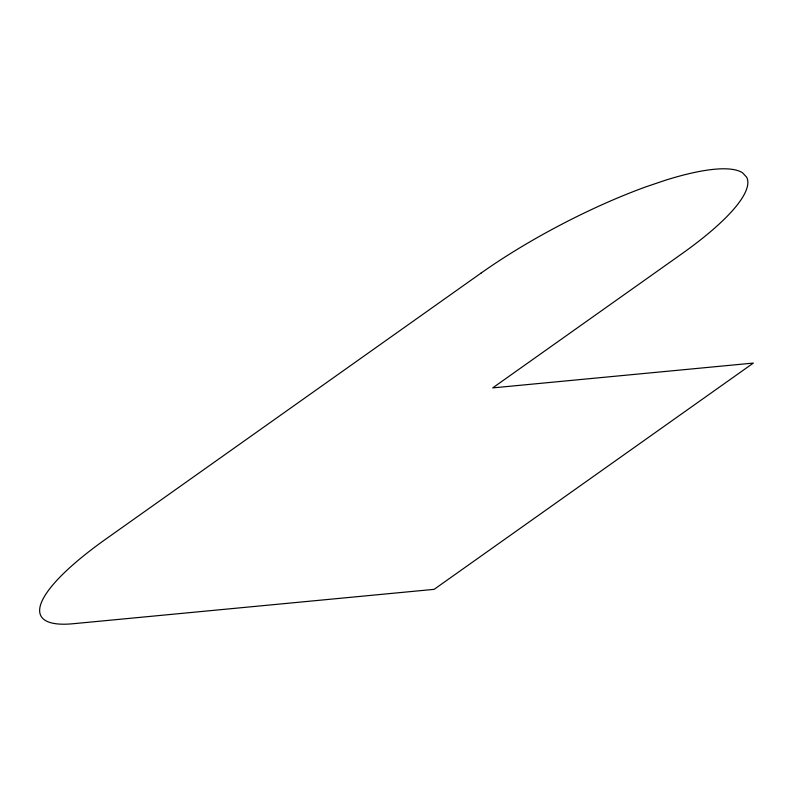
<?xml version="1.0" encoding="UTF-8"?>
<svg xmlns="http://www.w3.org/2000/svg" width="793" height="793" viewBox="0 0 793 793"><rect width="100%" height="100%" fill="white"/><g stroke="black" fill="none" stroke-linecap="round" stroke-linejoin="round"><path stroke-width="1.19" d="M481.034 273.109L105.945 538.992A186.543 43.863 -27.6 0 0 73.194 623.724L434.128 589.348L753.35 363.075L492.681 387.896L681.554 254.008A186.543 43.863 -27.6 0 0 746.61 177.136L742.545 172.795A186.543 43.863 -27.6 0 0 665.803 180.11L646.354 186.682A186.543 43.863 -27.6 0 0 481.034 273.109"/></g></svg>
